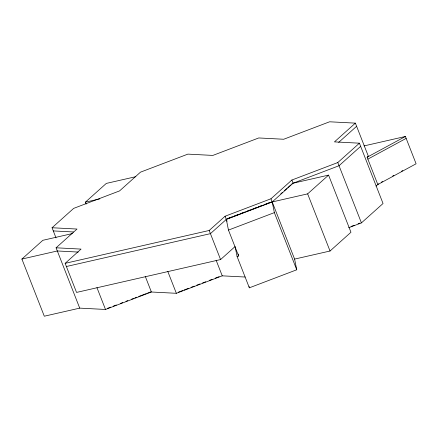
<?xml version="1.0" encoding="UTF-8"?>
<svg xmlns="http://www.w3.org/2000/svg" width="438" height="438" viewBox="0 0 438 438"><rect width="100%" height="100%" fill="white"/><g stroke="black" fill="none" stroke-linecap="round" stroke-linejoin="round"><path stroke-width="0.66" d="M56.031 237.911L52.051 227.749L73.672 208.373L119.558 190.913L140.489 172.156L187.891 154.121L212.852 155.419L258.743 137.954L283.704 139.251L329.59 121.791L355.377 123.133L368.566 156.788M245.181 277.03L222.241 275.841L176.355 293.301L151.395 292.004L105.503 309.463L79.721 308.128L44.298 316.209L21.9 259.061L42.831 240.303L72.352 233.569M86.127 204.075L85.377 202.17L106.308 183.412L135.829 176.678M79.721 308.128L56.08 247.799L77.011 229.047L52.051 227.749M348.681 227.733L361.427 222.882L383.047 203.506L359.406 143.182L337.786 162.558L291.894 180.018L270.963 198.775L294.604 259.099L296.75 269.781L249.348 287.815L237.106 256.575L235.091 246.556L220.582 259.559L76.546 292.42L65.147 263.342L81.041 249.096L56.08 247.799M65.147 263.342L209.183 230.476L225.077 216.235L270.963 198.775M294.604 259.099L330.033 251.018L350.958 232.26L328.566 175.112L307.635 193.864L272.212 201.951L226.32 219.411L210.426 233.651L66.39 266.512M355.377 123.133L334.446 141.885L359.406 143.182M280.769 193.892L282.264 192.55M284.257 190.765L286.748 188.532M287.744 187.639L290.733 184.956M291.73 184.064L292.726 183.172M338.678 142.383L356.62 126.303M360.649 146.358L339.028 165.734L293.137 183.194L272.212 201.951L274.358 212.627L296.75 269.781M364.055 145.909L405.402 136.475L416.1 163.779L377.819 184.529L367.121 157.22L368.314 156.152M376.023 186.134L378.618 183.812M367.121 157.22L405.402 136.475M367.865 159.125L406.146 138.381M381.394 182.17L382.582 181.524M392.683 176.049L393.871 175.403M401.597 171.22L402.785 170.574M227.41 218.639L231.872 216.941M234.418 215.972L237.604 214.757M240.155 213.788L244.618 212.091M247.169 211.121L250.355 209.911M252.901 208.937L256.088 207.727M258.639 206.758L262.461 205.302M265.652 204.086L269.474 202.635M225.909 219.389L271.795 201.929M237.106 256.575L238.622 256L228.466 230.087L274.358 212.627M107.469 308.363L110.655 307.147M113.207 306.178L116.393 304.968M120.215 303.512L122.766 302.543M125.952 301.328L127.863 300.599M131.69 299.143L133.601 298.42M134.877 297.933L136.787 297.205M138.698 296.477L146.347 293.57M147.622 293.082L150.809 291.872M178.321 292.195L182.783 290.498M184.053 290.016L188.515 288.314M191.067 287.344L194.253 286.134M196.804 285.165L199.991 283.95M202.537 282.981L205.723 281.771M209.55 280.315L212.101 279.345M215.288 278.13L219.109 276.674M351.041 226.479L354.227 225.263M358.054 223.807L359.965 223.084M85.377 202.17L99.809 198.879M328.566 175.112L293.137 183.194L291.894 180.018M21.9 259.061L57.323 250.974L78.238 252.064M53.294 230.925L73.535 231.976M337.786 162.558L361.427 222.882M307.635 193.864L330.033 251.018M225.077 216.235L227.065 221.305M209.183 230.476L220.582 259.559M216.12 260.221L222.241 275.841M167.781 271.429L176.355 293.301M145.274 276.383L151.395 292.004M96.935 287.596L105.503 309.463M249.08 286.479L249.348 287.815M238.217 253.996L238.622 256M226.32 219.411L228.466 230.087"/></g></svg>
